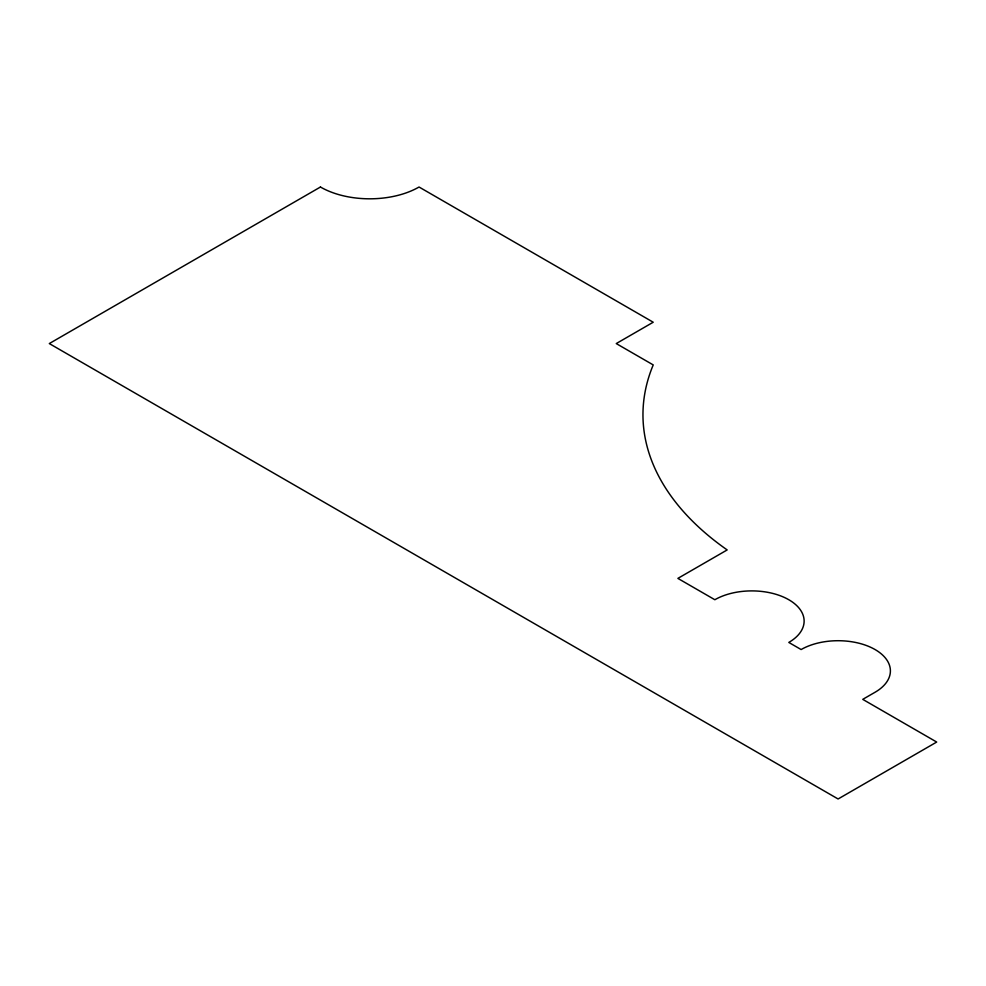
<?xml version="1.0" encoding="UTF-8"?>
<svg xmlns="http://www.w3.org/2000/svg" width="986" height="986" viewBox="0 0 986 986"><rect width="100%" height="100%" fill="white"/><g stroke="black" fill="none" stroke-linecap="round" stroke-linejoin="round"><path stroke-width="1.48" d="M320.45 187.02L49.3 343.572L838.1 798.98L936.7 742.051L862.75 699.357L875.075 692.246A52.295 30.184 0 0 0 875.075 649.552A52.295 30.184 0 0 0 801.125 649.552L788.8 642.428A52.295 30.184 0 0 0 788.8 599.735A52.295 30.184 0 0 0 714.85 599.735L677.875 578.388L727.175 549.929A367.692 212.286 0 0 1 653.225 364.919L616.25 343.572L653.225 322.225L419.05 187.02A69.723 40.253 0 0 1 320.45 187.02"/></g></svg>
